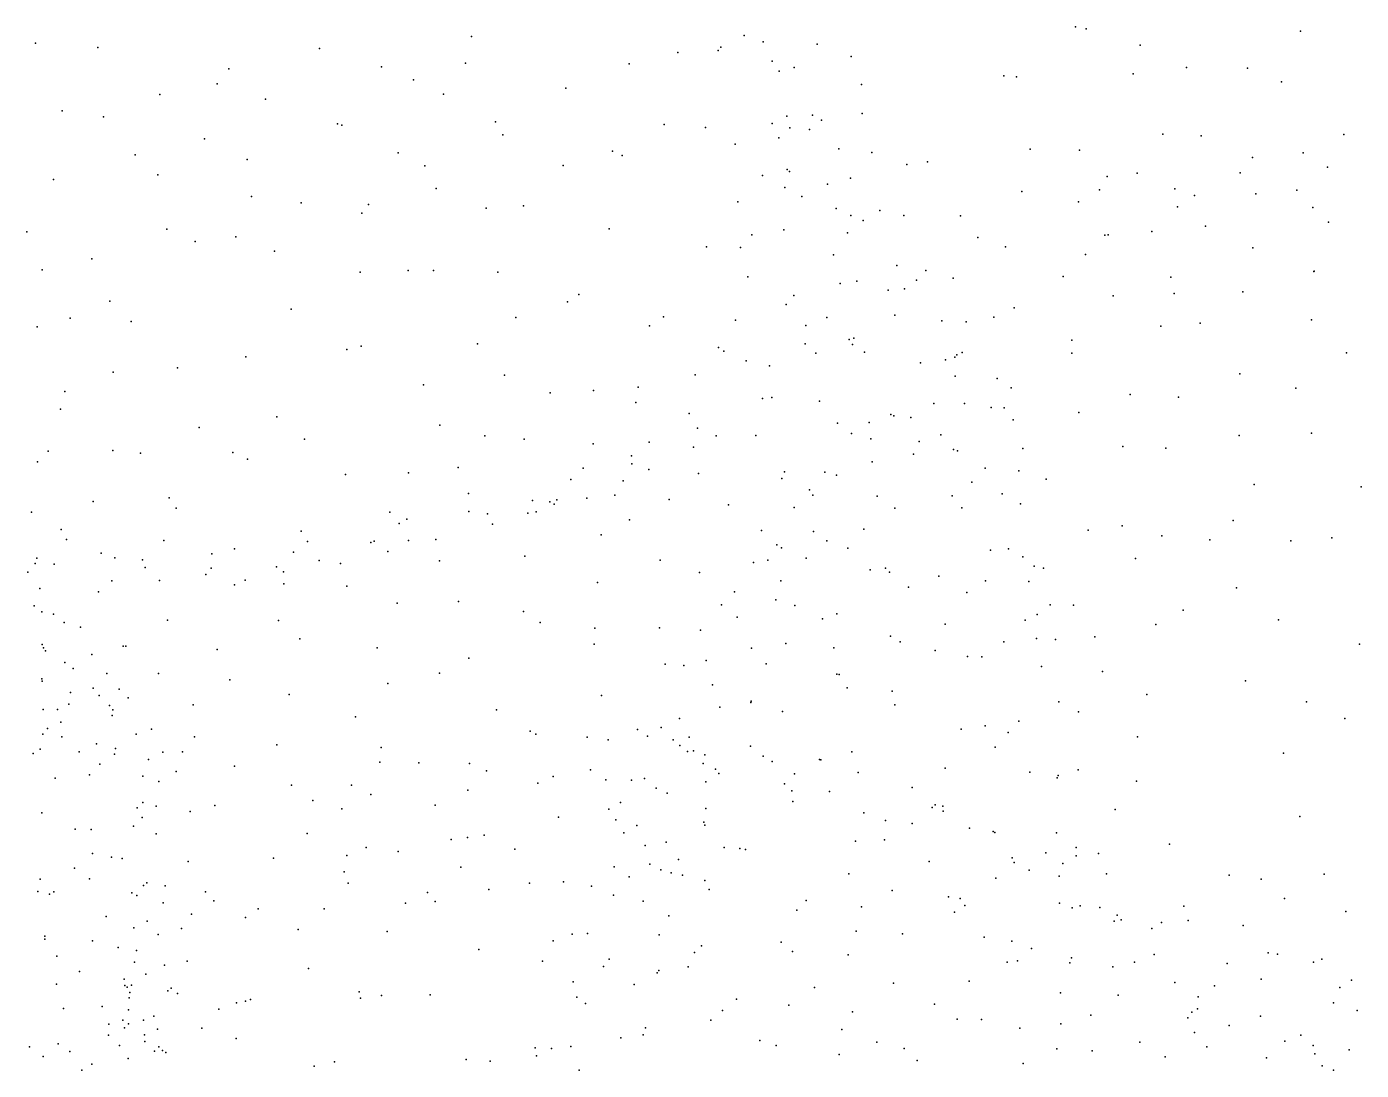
# Model space of a CAD drawing. Header units: metres. Extents: x -24.3 to 24.3, y -27.7 to 27.7.
# Drawn here: x -0.159 to 4.256, y 17.314 to 20.763 of the extents above; entities that cross this region are included whole.
import ezdxf

# ---------------------------------------------------------------- set-up
doc = ezdxf.new("R2010")
doc.units = ezdxf.units.M

msp = doc.modelspace()

# ---------------------------------------------------------------- linework, layer by layer
for p in [(3.3102, 20.7633, -0.655), (3.3456, 20.7565, -2.5797), (-0.1293, 20.7093, -4.2617), (1.3131, 20.7314, 3.5324), (2.2145, 20.7347, 2.5548), (2.2776, 20.713, 1.9978), (2.4566, 20.7056, 0.0977), (4.0548, 20.7483, -2.1134), (0.0762, 20.6941, 3.098), (0.8101, 20.6918, 3.6017), (1.9951, 20.6778, 3.2119), (2.1288, 20.6843, -3.1074), (2.1375, 20.6956, 2.9011), (2.5685, 20.6648, -0.094), (3.524, 20.7022, -2.4448), (0.5101, 20.6237, 3.4831), (1.015, 20.6305, 3.6801), (1.293, 20.6431, -3.7569), (1.8347, 20.6407, 3.4687), (2.3071, 20.6497, 0.4466), (2.3307, 20.6166, 2.2688), (2.3795, 20.6286, -2.9358), (3.678, 20.6289, -1.1124), (3.8797, 20.6261, -1.3174), (0.4709, 20.575, -4.177), (1.1206, 20.5876, -3.8785), (2.6026, 20.5725, -2.8185), (3.0731, 20.6005, -2.5994), (3.1154, 20.5971, -0.6444), (3.5009, 20.6072, -0.9597), (3.9921, 20.5806, -1.8286), (0.2817, 20.5387, 3.3441), (1.2206, 20.5408, 3.7689), (1.6249, 20.5603, -3.4791), (-0.0408, 20.4848, 3.096), (0.6316, 20.5235, 3.6605), (0.0958, 20.4656, -4.2942), (0.8694, 20.4421, -3.994), (1.3926, 20.4491, -3.6345), (1.9505, 20.4401, 3.6921), (2.3068, 20.4433, 0.8531), (2.356, 20.4679, 1.1215), (2.4408, 20.4704, 2.5906), (2.4709, 20.4539, 2.1933), (2.605, 20.476, -0.305), (0.8833, 20.4383, 3.8534), (1.4162, 20.4058, 3.9092), (2.0863, 20.4296, -3.057), (2.3289, 20.3963, 3.2755), (2.3662, 20.4294, 1.3771), (2.4311, 20.4237, 1.6407), (3.5997, 20.4084, -2.0533), (3.7262, 20.4023, -1.791), (4.1979, 20.4074, 10.3988), (0.429, 20.3922, 3.629), (1.7788, 20.3514, 3.8951), (2.1845, 20.3745, 3.5397), (2.5283, 20.3596, 2.8414), (3.161, 20.3587, -0.9009), (3.3238, 20.3547, -1.0752), (0.1999, 20.3401, 3.4338), (0.5704, 20.324, 3.7909), (1.0707, 20.3459, 3.9914), (1.8109, 20.338, -3.2587), (2.6374, 20.3479, -2.7079), (2.7532, 20.3077, -0.6093), (2.8211, 20.317, -2.5103), (3.8965, 20.3309, 10.4409), (4.0639, 20.3463, 10.2294), (0.2752, 20.2738, -4.1633), (1.1583, 20.3033, -3.7835), (1.6158, 20.304, -3.4119), (2.2753, 20.2718, 0.1569), (2.3564, 20.2918, -0.0934), (2.3651, 20.2852, -2.7949), (3.4155, 20.2684, -1.4292), (3.5144, 20.2797, -1.7575), (3.8554, 20.2807, 10.6767), (4.1439, 20.2988, 11.054), (-0.07, 20.2587, -4.195), (1.1957, 20.228, 4.1346), (2.349, 20.2313, 0.942), (2.4903, 20.2424, -0.3327), (2.5659, 20.2623, 3.1869), (3.133, 20.219, -1.0739), (3.3903, 20.2238, -1.9496), (3.6391, 20.2273, 10.4573), (4.0431, 20.223, 9.6921), (0.5851, 20.2023, -4.0409), (0.7489, 20.1809, 4.0232), (0.9717, 20.1751, -3.894), (2.1936, 20.1847, 3.8476), (2.4057, 20.2024, 1.1871), (3.3207, 20.1843, -1.655), (3.7044, 20.2057, 10.1394), (3.9074, 20.2113, 11.0703), (0.9501, 20.1467, 4.138), (1.3607, 20.1636, -3.5798), (1.4849, 20.1714, 4.1736), (2.5186, 20.1626, 1.5677), (2.5675, 20.1394, 3.4069), (2.6639, 20.1559, 2.1414), (2.7424, 20.1392, -2.4119), (2.9302, 20.1386, -0.9545), (3.648, 20.1684, 10.8081), (4.0958, 20.1662, 11.3722), (0.3051, 20.0946, 3.7164), (1.7678, 20.0953, -3.2128), (2.3454, 20.0918, -0.2399), (2.6086, 20.1224, 1.917), (3.7403, 20.1037, 11.2072), (4.1471, 20.1175, 9.4033), (-0.1586, 20.0856, 3.0468), (0.3988, 20.0535, -4.0358), (0.5337, 20.0688, 3.9476), (2.2398, 20.0749, 0.5841), (2.5566, 20.0815, -2.5343), (2.9878, 20.066, -1.1652), (3.4078, 20.0744, 10.3319), (3.4182, 20.075, 10.5512), (3.5633, 20.0863, 11.0646), (0.6606, 20.0212, -3.9439), (2.0904, 20.036, -2.9098), (2.2028, 20.0331, 0.072), (2.5102, 20.0096, 1.3726), (3.0793, 20.0358, -1.9793), (3.3441, 20.0102, 10.8009), (3.897, 20.0324, 11.4618), (-0.1077, 19.9593, -4.064), (0.0564, 19.9956, 3.3969), (1.1032, 19.9569, 4.3091), (1.1871, 19.9577, -3.608), (2.7198, 19.9743, 3.4382), (2.8151, 19.9574, 3.1123), (4.1006, 19.9549, 9.0453), (0.9448, 19.9515, -3.8048), (1.3998, 19.9514, -3.4237), (2.2263, 19.9361, -2.7104), (2.5326, 19.914, -0.8173), (2.5871, 19.9218, 1.5598), (2.7842, 19.9255, -1.1559), (2.9055, 19.9319, -1.3577), (3.2693, 19.9376, 11.1926), (3.6255, 19.9359, 11.4269), (4.0992, 19.9538, 11.5756), (1.6678, 19.8784, -3.1394), (2.379, 19.8746, -2.5029), (2.6907, 19.8924, 1.9356), (2.7445, 19.8967, -2.2185), (3.4355, 19.8741, 9.6738), (3.6371, 19.8818, 9.3753), (3.8638, 19.8866, 9.1352), (0.1164, 19.8557, 3.5758), (0.7166, 19.8301, 4.2469), (1.6306, 19.8541, 4.4052), (2.3534, 19.8447, -0.5876), (3.1075, 19.8342, 10.8253), (-0.0145, 19.7998, 3.3229), (0.187, 19.7886, -3.9382), (1.4597, 19.8021, -3.2535), (1.948, 19.8044, 4.3834), (2.1856, 19.7927, -0.3412), (2.4886, 19.8022, -2.3264), (2.7135, 19.8098, -1.9924), (2.8686, 19.7915, 3.4033), (2.9492, 19.7878, 3.1767), (3.0404, 19.8035, 10.3537), (3.7233, 19.7838, 11.6374), (4.0911, 19.7948, 8.7035), (-0.1239, 19.771, 3.0977), (1.9019, 19.7742, -2.8585), (2.4184, 19.776, 1.1029), (2.5769, 19.7337, 4.0356), (3.5934, 19.773, 9.1597), (0.9005, 19.6968, -3.633), (0.9483, 19.7069, 4.4257), (1.3324, 19.7149, 4.54), (2.1294, 19.7032, 0.0124), (2.147, 19.6909, 0.2866), (2.4159, 19.7151, -1.0441), (2.5625, 19.7292, -1.2259), (2.5725, 19.7129, -1.6819), (3.2982, 19.7274, 11.4515), (0.5658, 19.6723, 4.2375), (2.2214, 19.659, -0.7603), (2.4512, 19.6842, 4.2426), (2.6123, 19.6879, 1.4298), (2.7979, 19.6519, 3.783), (2.8801, 19.6622, 10.7924), (2.912, 19.6713, 11.0507), (2.9185, 19.6786, 10.2041), (2.9352, 19.6864, 2.5588), (3.2982, 19.6841, 9.4023), (4.2069, 19.6851, 8.4963), (0.1273, 19.6216, 3.6892), (0.3397, 19.636, 4.072), (1.4217, 19.6112, -3.1297), (2.0526, 19.6122, -0.5661), (2.2987, 19.6418, -2.2469), (2.913, 19.6084, 3.599), (3.8547, 19.6156, 8.5966), (-0.0321, 19.5577, 3.404), (1.1539, 19.5793, -3.3228), (1.7159, 19.5611, -2.7925), (1.8643, 19.5717, -2.6296), (3.0517, 19.6007, 3.0161), (3.0977, 19.5694, 9.4914), (4.0395, 19.5689, 8.4091), (1.5734, 19.5527, 4.6631), (1.8568, 19.5215, -0.3129), (2.275, 19.5341, -1.9855), (2.3058, 19.5371, -1.7334), (2.4634, 19.5254, 1.0826), (2.8421, 19.5177, 9.9105), (2.9439, 19.5178, 2.2099), (3.4912, 19.5472, 8.7677), (3.6513, 19.5385, 11.8043), (-0.047, 19.4994, -3.7271), (0.6686, 19.474, -3.5848), (2.0328, 19.4852, 0.1816), (2.6993, 19.4819, 1.507), (2.7093, 19.477, 11.1067), (2.7656, 19.472, 4.1426), (3.0312, 19.5042, 2.4498), (3.0743, 19.5031, 2.7786), (3.3215, 19.4883, 11.6726), (0.4119, 19.4381, -3.6695), (1.2078, 19.446, -3.1107), (2.0602, 19.4365, -1.0444), (2.5232, 19.4532, 4.4427), (2.6278, 19.4554, 10.5124), (3.1047, 19.4633, 11.5695), (0.7601, 19.3999, 4.5304), (1.3566, 19.4113, 4.7516), (1.4874, 19.4001, -2.746), (1.7147, 19.3839, -0.533), (1.9008, 19.3904, -2.1481), (2.1225, 19.411, -1.8583), (2.2531, 19.4125, 0.6974), (2.5701, 19.4185, 1.2485), (2.6333, 19.4014, 10.1749), (2.7939, 19.3917, 11.3824), (2.8651, 19.4145, 1.8936), (3.8523, 19.4115, 11.8221), (4.0912, 19.4194, 8.1704), (-0.0877, 19.3602, 3.3306), (0.1267, 19.3626, 3.8121), (0.218, 19.3535, -3.6109), (0.5235, 19.356, 4.4011), (1.8422, 19.3449, -0.8757), (2.0474, 19.373, -1.5213), (2.7751, 19.3498, 9.654), (2.907, 19.3662, 4.0079), (2.9205, 19.3611, 9.34), (3.1366, 19.3692, 2.9771), (3.4669, 19.3754, 11.8297), (3.6096, 19.3704, 8.4257), (-0.123, 19.325, -3.5182), (0.5713, 19.3338, -3.4322), (1.2689, 19.306, -2.8436), (1.6818, 19.3042, -2.2406), (1.8435, 19.3187, -1.0974), (1.8991, 19.2997, 0.1926), (2.3476, 19.2922, 4.6904), (2.6377, 19.3252, 9.9163), (3.0117, 19.3045, 2.3313), (3.1229, 19.2956, 8.7203), (0.896, 19.2832, -3.1656), (1.1044, 19.2881, -2.9986), (1.6416, 19.2665, -0.3617), (1.8148, 19.2621, -1.4506), (2.0632, 19.2861, 4.8295), (2.3387, 19.2699, 0.9922), (2.4816, 19.2905, 10.693), (2.5197, 19.281, 11.1245), (2.9678, 19.2572, 8.9726), (3.2141, 19.2681, 11.7968), (3.9019, 19.25, 8.0657), (0.3125, 19.2058, -3.3776), (1.3026, 19.2207, -2.596), (1.6944, 19.2051, -0.0948), (1.7863, 19.2149, -1.8247), (2.4307, 19.2325, 1.1917), (2.4421, 19.2146, 10.3767), (2.6545, 19.2115, 11.4391), (2.9024, 19.2121, 2.1084), (3.0682, 19.2192, 3.8994), (4.256, 19.242, 7.8692), (0.0616, 19.1937, -3.345), (0.3362, 19.1718, 4.3389), (1.3035, 19.1607, -2.3776), (1.5145, 19.1976, -0.7127), (1.5266, 19.1602, -1.9888), (1.5715, 19.1931, -1.1391), (1.586, 19.1854, -1.4006), (1.5952, 19.199, 4.9437), (1.9663, 19.2003, 0.4098), (2.1623, 19.183, 0.7702), (2.3798, 19.1735, 10.8643), (2.7129, 19.1713, 1.6519), (2.9345, 19.1734, 4.2512), (3.1284, 19.1861, 3.6654), (-0.1423, 19.1586, 3.0432), (1.0431, 19.1582, -2.8182), (1.0733, 19.1212, -2.5444), (1.0992, 19.1352, 4.8285), (1.366, 19.1535, -0.9211), (1.3817, 19.1188, -1.8023), (1.4995, 19.1557, -1.6173), (1.8354, 19.1336, 4.9704), (3.8319, 19.1313, 11.8762), (-0.0449, 19.1017, -3.0767), (0.7496, 19.0957, -2.9586), (1.7412, 19.0835, 0.1786), (2.2718, 19.0984, 4.9102), (2.444, 19.0947, 9.9536), (2.6106, 19.1028, 9.4317), (3.3528, 19.0995, 11.9127), (3.4649, 19.1136, 8.1577), (3.5957, 19.0803, 11.9008), (4.1582, 19.0742, 11.8431), (-0.0269, 19.0682, 3.6488), (0.295, 19.0648, -3.1406), (0.529, 19.0377, 4.5648), (0.7698, 19.062, 4.7367), (0.9798, 19.0588, -0.9958), (0.9908, 19.0632, -2.3503), (1.0359, 19.0287, -0.6711), (1.104, 19.0645, -1.5348), (1.1948, 19.0685, -1.9178), (2.3224, 19.0508, 11.0632), (2.3384, 19.041, 10.2109), (2.4876, 19.0634, 9.6737), (2.5573, 19.0394, 1.5058), (3.0291, 19.0329, 8.4692), (3.089, 19.0369, 4.0777), (3.755, 19.0666, 7.9043), (4.0229, 19.0639, 7.7286), (-0.1301, 18.9892, -1.7634), (-0.1247, 19.007, -1.4891), (-0.0677, 18.9864, -0.9318), (0.0882, 19.0233, 3.8982), (0.1326, 19.0078, -2.9223), (0.2244, 19.0015, -1.1592), (0.4536, 19.0204, -2.9829), (0.7244, 19.0265, -2.5947), (0.8086, 18.999, -0.8606), (0.879, 18.989, -1.9957), (1.2074, 18.9978, -0.3593), (1.4887, 19.0129, 0.0328), (1.9373, 19.0003, 0.5608), (2.2458, 18.9923, 10.6086), (2.2925, 18.9995, 1.1494), (2.4195, 19.007, 1.3271), (3.1368, 19.0109, 2.8137), (3.5089, 19.005, 7.9737), (-0.1548, 18.9604, -2.2262), (0.2338, 18.9756, -1.5398), (0.434, 18.9524, -2.6623), (0.4514, 18.9733, -1.3176), (0.6676, 18.9783, -1.1364), (0.6913, 18.9615, -1.6178), (2.067, 18.9588, 5.0535), (2.6317, 18.9678, 4.7482), (2.6819, 18.973, 11.6951), (2.6953, 18.9605, 8.8814), (2.8589, 18.9467, 2.1657), (3.1736, 18.9795, 3.029), (3.2051, 18.9734, 8.1308), (-0.1153, 18.9067, 16.9178), (0.0786, 18.8953, -0.6661), (0.1225, 18.9314, -2.3706), (0.2805, 18.9332, 4.3656), (0.5293, 18.9183, -2.2605), (0.5638, 18.9339, -1.8217), (0.6915, 18.9211, -0.6725), (0.9002, 18.9142, 4.8858), (1.7291, 18.9258, 0.398), (2.1825, 18.8948, 10.3851), (2.336, 18.932, 11.3879), (2.7581, 18.9108, 8.6771), (3.0134, 18.9317, 4.2975), (3.1565, 18.9289, 3.8505), (3.8435, 18.9086, 7.6629), (1.0663, 18.8576, -0.1555), (1.2697, 18.8636, 0.0357), (2.1401, 18.8517, 10.7458), (2.3195, 18.8688, 9.7295), (2.9515, 18.8928, 2.3743), (3.227, 18.8525, 3.3943), (3.3038, 18.8509, 11.9303), (-0.1335, 18.8488, 2.5128), (-0.1083, 18.8295, 16.6598), (-0.0703, 18.8216, 3.1212), (1.4845, 18.8297, 5.1017), (2.1911, 18.8118, 10.0692), (2.3817, 18.8503, 9.4151), (2.4742, 18.8062, 9.0209), (2.5217, 18.8226, 4.913), (3.1837, 18.8198, 7.9631), (3.6662, 18.8341, 11.9083), (-0.0349, 18.7935, 17.9435), (0.0196, 18.7781, -0.331), (0.3067, 18.8016, -0.356), (0.674, 18.8001, 4.7805), (1.5404, 18.7936, 0.4099), (1.7209, 18.7751, 0.6162), (1.9346, 18.7763, 0.8188), (2.0703, 18.7683, 10.5226), (2.88, 18.7879, 8.3229), (3.1442, 18.8011, 2.8903), (3.5765, 18.7875, 7.7032), (3.9816, 18.8024, 7.491), (-0.1069, 18.7215, 16.4238), (0.7452, 18.7397, -0.0525), (1.7182, 18.7222, 5.1848), (2.3523, 18.7247, 11.5021), (2.6982, 18.7485, 1.8776), (2.7305, 18.7297, 4.8298), (3.0732, 18.7294, 2.6361), (3.1812, 18.7408, 3.961), (3.245, 18.738, 3.6117), (3.3749, 18.7462, 7.7792), (4.2496, 18.7222, 11.6757), (-0.1027, 18.7102, 2.2674), (-0.0965, 18.6998, -0.1145), (0.0572, 18.6879, 17.4831), (0.1609, 18.7157, -0.156), (0.169, 18.7159, 4.2324), (0.4719, 18.7046, -0.0843), (1.0008, 18.7104, 0.1101), (1.3034, 18.6758, 0.3588), (2.2388, 18.7085, 1.2423), (2.5114, 18.7099, 8.7348), (2.8468, 18.7012, 2.2463), (2.9532, 18.681, 8.0489), (3.0009, 18.6808, 11.9033), (-0.032, 18.6617, 2.7422), (-0.0049, 18.6423, 18.3124), (1.9531, 18.6556, 5.2123), (2.0156, 18.6521, 10.2684), (2.0889, 18.6685, 11.1244), (2.2873, 18.6567, 9.1722), (3.1976, 18.6481, 3.2559), (3.4001, 18.6315, 11.9229), (-0.1082, 18.6074, 3.6142), (-0.1074, 18.5998, 18.6073), (0.1065, 18.6252, 17.2293), (0.2773, 18.6251, 4.5318), (0.5128, 18.6043, 4.7162), (1.0365, 18.5927, 0.3764), (1.2064, 18.6267, 5.1103), (2.1095, 18.5877, 9.6754), (2.5208, 18.6226, 1.6967), (2.5289, 18.6216, 11.6772), (3.8734, 18.6012, 11.8294), (-0.0135, 18.5624, 0.2678), (0.0608, 18.5766, 17.9471), (0.0807, 18.5527, 16.4597), (0.1475, 18.5736, 17.0152), (0.1768, 18.545, 16.7677), (0.7097, 18.5559, 4.876), (1.7431, 18.5522, 0.9823), (2.555, 18.578, 5.0428), (2.7039, 18.5669, 2.0082), (3.5469, 18.5556, 7.5102), (-0.1042, 18.5058, 3.4175), (-0.0563, 18.5062, 3.8597), (-0.0196, 18.5244, 16.1923), (0.1156, 18.5194, 17.6297), (0.1263, 18.505, 4.2727), (0.3916, 18.5212, 0.3807), (1.3949, 18.5048, 5.2219), (2.1347, 18.5141, 11.3231), (2.2367, 18.5292, 5.1862), (2.2382, 18.5335, 8.9831), (2.3412, 18.4992, 11.5763), (2.7134, 18.5222, 8.151), (3.2554, 18.5317, 3.819), (3.3203, 18.4981, 7.5854), (4.0745, 18.532, 7.2131), (-0.0461, 18.4644, 2.8593), (0.1239, 18.4867, 1.9631), (0.9286, 18.4821, 0.5694), (2.0005, 18.4762, 9.907), (3.1228, 18.4679, 4.3733), (4.2018, 18.4769, 11.6164), (-0.1049, 18.4243, 0.9682), (-0.0896, 18.4429, 1.2584), (-0.0429, 18.416, 18.7884), (0.203, 18.4243, 4.4678), (0.2539, 18.4416, 0.6012), (0.3964, 18.4157, 4.6654), (1.5068, 18.4351, 0.9309), (1.5259, 18.4247, -20.6996), (1.6951, 18.4145, -20.3559), (1.8619, 18.4399, 1.2055), (1.8951, 18.4183, 10.4977), (1.9398, 18.4465, 10.8648), (2.0331, 18.4145, -20.3261), (2.9328, 18.4412, 4.7132), (3.0114, 18.4519, 2.6088), (3.0883, 18.4301, 7.7017), (3.5159, 18.4163, 11.8949), (-0.1142, 18.3748, 3.6797), (0.0155, 18.3663, 15.9402), (0.0724, 18.393, 1.4096), (0.1357, 18.3769, 2.1901), (0.2919, 18.3649, 1.7316), (0.357, 18.3658, 0.922), (0.6693, 18.3896, 0.7437), (1.0144, 18.3802, 5.1516), (1.7644, 18.4055, -20.9305), (1.9794, 18.4062, -20.6366), (2.0013, 18.3876, 11.1441), (2.0268, 18.3669, -21.2024), (2.047, 18.3701, 9.5249), (2.2352, 18.385, 8.7165), (2.5703, 18.3666, 11.7303), (3.0452, 18.3815, 11.9088), (-0.1375, 18.3606, 15.637), (0.0833, 18.3256, 18.552), (0.1321, 18.3588, 16.217), (0.2441, 18.3412, 1.1759), (1.01, 18.3326, 0.921), (1.1386, 18.3299, -21.041), (1.3063, 18.3276, -20.351), (2.0791, 18.3277, 9.3136), (2.0843, 18.356, 5.3081), (2.277, 18.352, -20.9695), (2.307, 18.3341, -20.1028), (2.4634, 18.341, -20.6647), (2.4679, 18.3399, 8.224), (3.9986, 18.3618, 11.6822), (-0.0642, 18.2793, 3.0159), (0.0497, 18.2902, 2.72), (0.2254, 18.2862, 17.4104), (0.3362, 18.3014, 1.4207), (0.5284, 18.3193, 1.17), (1.3625, 18.3036, -21.4389), (1.5824, 18.2852, -19.8446), (1.7058, 18.3067, -21.4251), (1.8854, 18.2783, 10.7375), (2.1199, 18.3094, 1.5508), (2.1313, 18.2951, -19.7831), (2.3816, 18.2941, 1.8649), (2.5913, 18.2976, 2.049), (2.8795, 18.3118, 7.779), (3.1592, 18.2986, 2.9186), (3.2503, 18.2809, 3.3554), (3.2528, 18.2883, 7.4336), (3.3192, 18.3064, 3.7715), (0.2781, 18.2684, 16.6337), (0.7173, 18.2564, 4.9475), (0.9163, 18.2559, 1.1539), (1.3004, 18.2395, -20.0454), (1.5324, 18.2632, 1.2577), (1.7569, 18.274, 1.3556), (1.842, 18.2725, 5.4121), (1.9236, 18.2467, 9.8436), (2.0883, 18.2674, 11.4188), (2.348, 18.2604, 5.2521), (2.372, 18.2372, 11.6315), (2.497, 18.2349, -19.7773), (2.7707, 18.2488, -20.2495), (3.5129, 18.2691, 7.2728), (0.2257, 18.1992, 17.7138), (0.4636, 18.1889, 1.7659), (0.7874, 18.2051, 1.3816), (0.9793, 18.2252, -21.2776), (1.1923, 18.1896, 1.22), (1.8055, 18.1984, 10.2685), (1.9594, 18.2301, -21.6081), (2.3752, 18.2022, -21.4153), (2.846, 18.1915, -20.6147), (-0.1083, 18.1651, 3.4267), (0.2068, 18.1816, 17.9544), (0.2237, 18.149, 16.1327), (0.27, 18.187, 16.3986), (0.382, 18.1692, 2.0052), (0.8834, 18.1783, 5.0932), (1.6006, 18.15, 5.4428), (1.7671, 18.1772, -19.5557), (2.0877, 18.1794, -19.4259), (2.6107, 18.1644, 7.9003), (2.8365, 18.1826, 2.367), (2.872, 18.1868, 11.8858), (2.8729, 18.1697, -19.8472), (3.4421, 18.1756, 11.8295), (4.0528, 18.152, 11.5821), (0.0019, 18.1108, 19.1784), (0.0544, 18.1096, 15.4962), (0.1952, 18.1206, 18.2795), (1.7898, 18.1412, -21.8862), (1.8595, 18.1228, 1.6177), (2.0809, 18.1335, 1.7251), (2.085, 18.1236, 8.8409), (2.682, 18.1398, -21.2469), (2.7705, 18.1295, -19.5607), (2.9605, 18.1138, -20.8912), (3.0381, 18.1035, 2.7044), (3.0439, 18.1, 7.452), (0.27, 18.0948, 17.1891), (0.7688, 18.096, -20.3865), (1.246, 18.0765, 1.4377), (1.3, 18.0829, 5.373), (1.3548, 18.0911, -19.6969), (1.8167, 18.0987, 10.6156), (1.8869, 18.0567, 9.6669), (1.9567, 18.0674, 9.3469), (2.5831, 18.0713, 2.1567), (2.6783, 18.0759, 11.7815), (3.2478, 18.0985, 3.1339), (3.6212, 18.0607, 11.7453), (0.0594, 18.0307, 4.2551), (0.1215, 18.0181, 18.9767), (0.1573, 18.0134, 2.6783), (0.658, 18.0143, 1.9686), (0.9002, 18.0241, -21.8188), (0.9639, 18.0498, 1.5925), (1.0699, 18.0369, -19.9064), (1.4556, 18.0444, -22.1009), (2.149, 18.0497, 5.4132), (2.2003, 18.0464, 11.5127), (2.2192, 18.0439, 8.3421), (3.1009, 18.0154, 4.667), (3.2124, 18.0327, -20.7347), (3.3124, 18.0498, 4.2351), (3.3128, 18.0225, -20.3244), (3.3865, 18.0303, 3.7845), (-0.0004, 17.982, 3.0192), (0.3753, 18.0043, 4.6821), (0.8918, 17.9695, 1.8067), (1.2776, 17.985, 1.645), (1.7842, 17.9858, 9.9948), (1.9024, 17.9955, 1.8239), (1.9389, 17.9764, 5.5053), (1.9971, 18.0108, 9.0201), (2.8265, 18.004, 7.593), (3.108, 18.0003, -21.1757), (3.1578, 17.9756, 2.8654), (3.2692, 17.997, -19.7524), (-0.1137, 17.9451, 19.4763), (0.0488, 17.9466, 15.2677), (0.2282, 17.9246, 15.7848), (0.2388, 17.9335, 17.6749), (0.2993, 17.9233, 16.2331), (0.9052, 17.9325, 5.1332), (1.5048, 17.9319, 1.7228), (1.6168, 17.9361, 5.5036), (1.8342, 17.9531, 11.0083), (1.9735, 17.9659, -22.2383), (2.0105, 17.9581, 11.3293), (2.0845, 17.9408, 8.4807), (2.561, 17.9629, 7.815), (3.0468, 17.9487, 4.9129), (3.2564, 17.9548, 7.1514), (3.413, 17.9633, -20.024), (3.8193, 17.9588, 11.6261), (3.925, 17.9459, 6.7965), (4.1334, 17.962, 6.7014), (-0.1213, 17.905, 3.644), (-0.0831, 17.8956, 15.0185), (-0.0691, 17.904, 3.9564), (0.1895, 17.9007, 18.2666), (0.2062, 17.8914, 18.0202), (0.433, 17.9037, -21.0584), (1.167, 17.9017, 1.8787), (1.3706, 17.9117, -19.3955), (1.7102, 17.9222, 10.3105), (1.7828, 17.8926, 10.7892), (2.0992, 17.9116, 1.9135), (2.7044, 17.9078, 5.2323), (2.8905, 17.8871, 5.1161), (2.9293, 17.8815, -21.778), (4.002, 17.8812, 11.5158), (0.2926, 17.8676, 16.6398), (0.4605, 17.874, -20.7307), (0.6076, 17.847, -20.2262), (0.8253, 17.8475, 2.0426), (1.0948, 17.8663, 5.2995), (1.1924, 17.8712, -22.2256), (1.8808, 17.8726, 9.2827), (2.3886, 17.8429, -18.9196), (2.42, 17.8748, 11.598), (2.6025, 17.8539, 2.2348), (2.9104, 17.8359, 2.4738), (2.9446, 17.8579, -19.0726), (3.2582, 17.8664, 4.4825), (3.2994, 17.8509, -21.4315), (3.3257, 17.8568, 3.224), (3.3909, 17.8516, 3.4939), (3.669, 17.8565, -20.6236), (4.2048, 17.8383, 6.5154), (0.1048, 17.8222, 19.2872), (0.2395, 17.8064, 17.2149), (0.3866, 17.8301, -21.4445), (0.5657, 17.819, 4.8574), (1.9653, 17.8244, 8.7575), (3.438, 17.8068, -19.3639), (3.4484, 17.8264, 3.7391), (3.4614, 17.8106, 6.9352), (3.5952, 17.8024, -21.2318), (3.683, 17.8083, -19.7742), (3.8649, 17.792, -20.1929), (-0.0988, 17.7474, -13.5273), (-0.0984, 17.7575, 3.4302), (0.1955, 17.7849, 18.8477), (0.2765, 17.7628, 16.8447), (0.3538, 17.7824, 2.3636), (0.739, 17.7792, -22.0355), (1.0341, 17.7726, 1.9958), (1.6453, 17.7636, 1.8437), (1.6962, 17.7657, 9.9757), (1.9331, 17.761, 11.1764), (2.5851, 17.7731, 7.6682), (2.7385, 17.7647, -22.2253), (3.0087, 17.7534, 7.2518), (3.5633, 17.7822, 11.659), (0.0591, 17.742, 15.1185), (0.1439, 17.7198, 2.8244), (0.2043, 17.7101, 17.6375), (1.3369, 17.7127, 5.4171), (1.5826, 17.742, -19.0376), (2.0508, 17.7031, 5.583), (2.0737, 17.7249, -22.5362), (2.3367, 17.7375, 7.9088), (2.374, 17.7065, 2.0517), (3.1, 17.7402, 11.7304), (3.1653, 17.7166, 7.0692), (-0.0593, 17.6905, 19.6436), (0.1978, 17.6705, 4.4825), (0.2967, 17.6606, 16.221), (0.3727, 17.6741, -20.3933), (1.5475, 17.6746, 5.4965), (1.768, 17.6804, 5.5683), (2.5583, 17.6956, 5.3728), (3.0847, 17.6714, -22.1433), (3.1187, 17.6759, -18.9026), (3.2924, 17.6686, 2.8163), (3.2973, 17.6855, -21.9186), (3.5057, 17.671, 4.1308), (3.5712, 17.6962, 3.893), (3.812, 17.6669, -19.4705), (3.9479, 17.7018, -21.1049), (3.9785, 17.6972, -19.8899), (4.0982, 17.6705, 6.3938), (4.1254, 17.6814, -20.3999), (0.016, 17.6406, -14.1409), (0.1642, 17.6151, 17.9649), (0.2356, 17.6308, -13.8287), (0.7737, 17.6501, 5.0492), (1.7496, 17.6566, 9.5709), (1.927, 17.6355, 8.5961), (1.9328, 17.644, -18.7502), (2.0295, 17.6551, 8.2868), (3.434, 17.6551, 3.0355), (3.9253, 17.6153, -21.4158), (-0.0597, 17.5988, 3.6496), (0.1664, 17.5941, -20.9426), (0.1735, 17.5885, -21.253), (0.1822, 17.5703, -12.8278), (0.1884, 17.5954, 18.2278), (0.3088, 17.5763, 15.6748), (0.3189, 17.5848, 2.5978), (0.9412, 17.573, -22.3795), (1.6494, 17.6064, 10.1744), (1.8513, 17.5972, -22.7216), (2.4478, 17.5868, 7.675), (2.709, 17.6017, 7.4398), (2.9585, 17.6084, 5.1589), (3.6391, 17.6039, 11.5585), (3.7705, 17.5924, 6.5572), (4.1845, 17.5869, 11.3318), (4.2241, 17.6119, -20.8389), (0.1808, 17.5526, 17.2576), (0.3397, 17.5678, 4.6727), (0.535, 17.537, -19.8236), (0.5647, 17.5419, 4.8831), (0.5815, 17.5477, 2.3024), (0.946, 17.5525, 2.0633), (1.0149, 17.5606, 5.2613), (1.1755, 17.5627, 2.0149), (1.6616, 17.5557, 10.3926), (1.6901, 17.534, 9.757), (2.189, 17.5491, 7.9801), (2.3625, 17.5286, 5.5238), (2.8447, 17.5325, -18.6271), (3.261, 17.5701, 11.6644), (3.4517, 17.5614, 4.4619), (3.7165, 17.5562, 4.0268), (4.1644, 17.5361, -19.5874), (-0.0367, 17.5178, 14.7531), (0.0911, 17.525, 15.0498), (0.1784, 17.5139, 15.281), (0.2617, 17.4929, 16.6601), (0.4771, 17.5155, -22.0274), (2.1433, 17.5115, 5.6334), (2.5734, 17.5067, 11.6062), (2.9194, 17.483, 11.6552), (3.3618, 17.4953, 6.7555), (3.6826, 17.4866, 3.2061), (3.6957, 17.5062, -18.9771), (3.7144, 17.5169, -21.8522), (3.923, 17.4923, 11.4073), (4.2426, 17.5116, -21.2491), (0.1128, 17.4661, 19.5685), (0.1597, 17.4797, 17.7197), (0.1651, 17.4535, 17.502), (0.178, 17.4673, 16.9987), (0.2282, 17.479, 18.983), (0.2744, 17.4496, 16.3056), (0.4206, 17.453, -14.2352), (1.8882, 17.4534, 11.0663), (2.1042, 17.4795, -18.5589), (2.5377, 17.4488, 7.4995), (3.0001, 17.4813, 7.0628), (3.126, 17.4532, 5.0455), (3.2625, 17.4677, -18.6973), (3.7044, 17.439, 4.2444), (3.8186, 17.4618, 3.4155), (-0.0545, 17.4009, 19.9016), (0.1116, 17.4295, 4.0718), (0.148, 17.3955, -12.42), (0.2307, 17.4308, 18.3724), (0.2321, 17.4085, -14.4989), (0.5339, 17.4184, -12.7957), (1.8066, 17.4206, 9.009), (1.881, 17.431, 2.0176), (2.267, 17.4119, 7.7667), (2.3206, 17.3956, 11.4442), (2.653, 17.4067, -22.8036), (3.5235, 17.4066, 2.7451), (4.0032, 17.4097, 3.5323), (4.0556, 17.4295, 3.7722), (4.0968, 17.3956, 4.2289), (-0.1492, 17.3916, -12.3035), (-0.1037, 17.3594, 14.4962), (-0.0162, 17.3752, -14.7407), (0.1769, 17.3528, 16.804), (0.2645, 17.3763, 19.263), (0.279, 17.3912, 15.4682), (0.2908, 17.3791, 15.8226), (0.3011, 17.3721, -19.9748), (1.2949, 17.3497, 2.0282), (1.5237, 17.3881, 1.9849), (1.5276, 17.3613, -18.6278), (1.5778, 17.3854, -22.8873), (1.641, 17.3921, 10.1049), (2.5286, 17.3653, 2.1386), (2.7439, 17.3861, 5.378), (3.2492, 17.3841, -22.4331), (3.3662, 17.3784, 11.5789), (3.6071, 17.3579, 6.402), (3.7445, 17.3912, 4.4676), (3.9429, 17.3552, 6.1385), (4.1022, 17.3682, 4.5574), (4.2163, 17.3808, -19.197), (0.0237, 17.3145, 3.7251), (0.0573, 17.3339, 3.2664), (0.7928, 17.3274, -13.8864), (0.8593, 17.3419, -19.1458), (1.3745, 17.3435, 5.4554), (1.6693, 17.3136, 10.5829), (2.7868, 17.3459, 7.1769), (3.1375, 17.3357, 11.6054), (4.1269, 17.3279, -21.7108), (4.1637, 17.314, 3.2307)]:
    msp.add_point(p)

doc.saveas('drawing.dxf')
